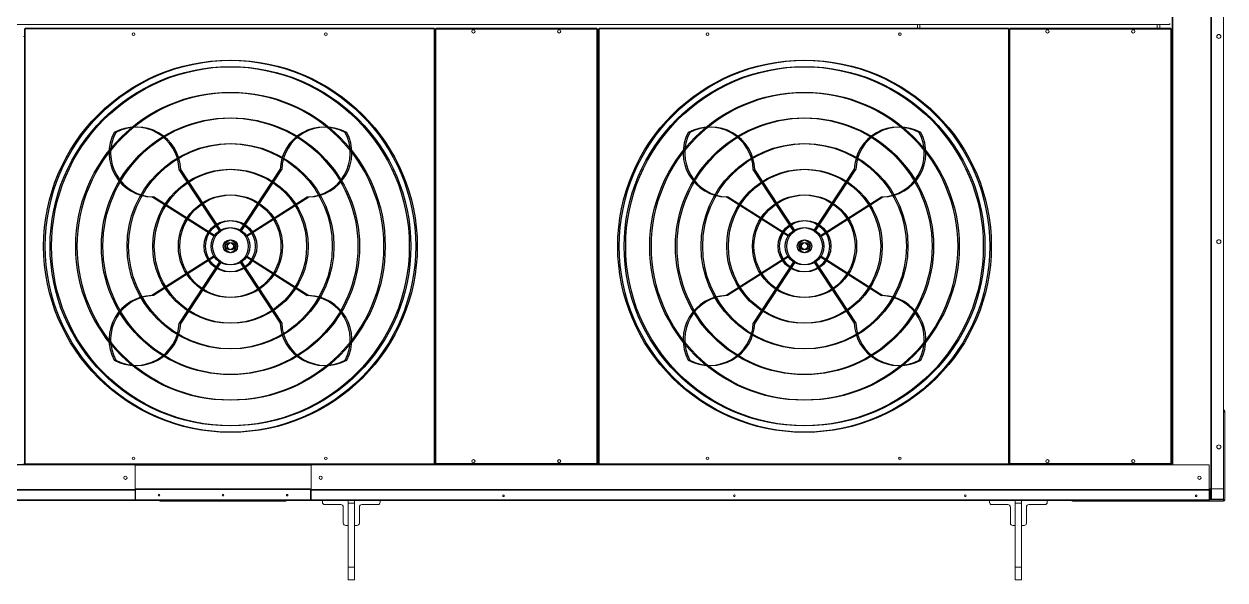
# Model space of a CAD drawing. Header units: inches. Extents: x 1457 to 2093, y 539 to 940.
# Drawn here: x 1884.1 to 1977.7, y 766.1 to 809.5 of the extents above; entities that cross this region are included whole.
import ezdxf

# ---------------------------------------------------------------- set-up
doc = ezdxf.new("R2010")
doc.units = ezdxf.units.IN
doc.header["$MEASUREMENT"] = 0
doc.layers.get('0').update_dxf_attribs({"color": 1})

msp = doc.modelspace()

# ---------------------------------------------------------------- linework, layer by layer
at = {"linetype": 'Continuous', "lineweight": 15}
for p, q in [((1976.62380307, 859.76049186), (1976.62380307, 773.23509482)), ((1976.67260379, 859.76049186), (1976.67260379, 773.23509482)), ((1976.67360346, 773.23509482), (1976.67360346, 859.76049186)), ((1977.62480442, 773.23509482), (1977.62480442, 859.76049186)), ((1973.61010306, 857.90489132), (1973.61010306, 775.09069536)), ((1973.65890378, 857.90489132), (1973.65890378, 775.09069536)), ((1973.60910339, 824.98109304), (1973.60910339, 808.01449363)), ((1845.48410414, 809.43529354), (1973.42160689, 809.43529354)), ((1884.14135474, 775.18829209), (1884.14135474, 809.09269355)), ((1884.14135474, 809.09269355), (1884.18915579, 809.09269355)), ((1884.19015546, 809.09269355), (1884.18915462, 809.09269355)), ((1884.18915579, 775.18829209), (1884.18915579, 809.09269355)), ((1916.09255481, 809.14249335), (1884.19015546, 809.14249335)), ((1884.19015546, 809.14249335), (1884.19015546, 809.09469347)), ((1916.09255481, 809.09469347), (1884.19015546, 809.09469347)), ((1884.19015546, 809.09469347), (1884.19015546, 809.09369322)), ((1884.19015546, 809.09369322), (1916.09255481, 809.09369322)), ((1884.19015546, 809.09369322), (1884.19015546, 809.09269355)), ((1884.19015546, 793.22254328), (1884.19015546, 809.09269355)), ((1916.09255481, 809.14249335), (1916.09255481, 809.09469347)), ((1916.09255481, 809.09369322), (1916.09255481, 809.09469347)), ((1916.09255481, 809.09369322), (1916.09255481, 809.09269355)), ((1916.09255481, 775.18829209), (1916.09255481, 809.09269355)), ((1916.09355566, 809.09269355), (1916.09255481, 809.09269355)), ((1916.09355566, 809.09269355), (1916.14135553, 809.09269355)), ((1916.09355566, 775.18829209), (1916.09355566, 809.09269355)), ((1916.14135553, 775.18829209), (1916.14135553, 809.09269355)), ((1916.14135553, 809.07699336), (1916.2048556, 809.07699336)), ((1916.2048556, 809.07699336), (1916.2048556, 809.14049342)), ((1916.2048556, 809.14049342), (1928.76535412, 809.14049342)), ((1916.2048556, 809.07699336), (1928.76535412, 809.07699336)), ((1916.2048556, 775.20199178), (1916.2048556, 809.07699336)), ((1928.76535412, 809.14049342), (1928.76535412, 809.07699336)), ((1928.76535412, 775.20199178), (1928.76535412, 809.07699336)), ((1928.76535412, 809.07699336), (1928.82885419, 809.07699336)), ((1928.82885419, 775.20199178), (1928.82885419, 809.07699336)), ((1928.89135459, 775.18829209), (1928.89135459, 809.09269355)), ((1928.89135459, 809.09269355), (1928.93915564, 809.09269355)), ((1928.93915564, 775.18829209), (1928.93915564, 809.09269355)), ((1928.9401553, 809.09269355), (1928.93915564, 809.09269355)), ((1928.9401553, 809.14249335), (1928.9401553, 809.09469347)), ((1960.84255349, 809.14249335), (1928.9401553, 809.14249335)), ((1960.84255349, 809.09469347), (1928.9401553, 809.09469347)), ((1928.9401553, 809.09469347), (1928.9401553, 809.09369322)), ((1928.9401553, 809.09369322), (1960.84255349, 809.09369322)), ((1928.9401553, 809.09369322), (1928.9401553, 809.09269355)), ((1928.9401553, 793.22254328), (1928.9401553, 809.09269355)), ((1953.75080693, 809.14249335), (1953.75080693, 809.43529354)), ((1953.93630409, 809.43529354), (1953.93630409, 809.14249335)), ((1960.84255349, 809.14249335), (1960.84255349, 809.09469347)), ((1960.84255349, 809.09369322), (1960.84255349, 809.09469347)), ((1960.84255349, 809.09369322), (1960.84255349, 809.09269355)), ((1960.84255349, 775.18829209), (1960.84255349, 809.09269355)), ((1960.84355315, 809.09269355), (1960.84255349, 809.09269355)), ((1960.84355315, 775.18829209), (1960.84355315, 809.09269355)), ((1960.84355315, 809.09269355), (1960.8913542, 809.09269355)), ((1960.8913542, 775.18829209), (1960.8913542, 809.09269355)), ((1960.8913542, 809.07699336), (1960.95485427, 809.07699336)), ((1960.95485427, 809.14049342), (1973.51535514, 809.14049342)), ((1960.95485427, 809.07699336), (1960.95485427, 809.14049342)), ((1960.95485427, 775.20199178), (1960.95485427, 809.07699336)), ((1960.95485427, 809.07699336), (1973.51535514, 809.07699336)), ((1972.43733239, 809.43529354), (1972.43733239, 809.14049342)), ((1972.65790713, 809.43529354), (1972.65790713, 809.14049342)), ((1973.42160689, 809.43529354), (1973.42160689, 809.4987936)), ((1973.51535514, 809.14049342), (1973.51535514, 809.07699336)), ((1973.51535514, 775.20199178), (1973.51535514, 809.07699336)), ((1973.51535514, 809.07699336), (1973.57885521, 809.07699336)), ((1973.57885521, 775.20199178), (1973.57885521, 809.07699336)), ((1884.07885552, 808.49779343), (1884.14135474, 808.49779343)), ((1928.82885419, 808.49779343), (1928.89135459, 808.49779343)), ((1973.57985488, 808.01449363), (1973.57885521, 808.01449363)), ((1973.57985488, 776.26449385), (1973.57985488, 808.01449363)), ((1973.61010306, 808.01449363), (1973.57985488, 808.01449363)), ((1884.19015546, 775.18829209), (1884.19015546, 791.02953821)), ((1928.9401553, 775.18829209), (1928.9401553, 791.02953821)), ((1977.62480442, 779.2875945), (1977.72940353, 779.2875945)), ((1977.62480442, 779.20569443), (1977.72940353, 779.20569443)), ((1977.72940353, 779.2875945), (1977.72940353, 779.20569443)), ((1977.72940353, 772.37379362), (1977.72940353, 779.20569443)), ((1973.57885521, 776.26449385), (1973.57985488, 776.26449385)), ((1973.57985488, 776.26449385), (1973.61010306, 776.26449385)), ((1973.60910339, 776.26449385), (1973.60910339, 775.09069536)), ((1884.14135474, 775.18829209), (1884.18915579, 775.18829209)), ((1884.18915579, 775.18829209), (1884.19015546, 775.18829209)), ((1884.19015546, 775.18729243), (1884.19015546, 775.18829209)), ((1884.19015546, 775.18729243), (1884.19015546, 775.18629276)), ((1916.09255481, 775.18729243), (1884.19015546, 775.18729243)), ((1884.19015546, 775.13849171), (1884.19015546, 775.18629276)), ((1916.09255481, 775.18629276), (1884.19015546, 775.18629276)), ((1916.09255481, 775.18829209), (1916.09355566, 775.18829209)), ((1916.09255481, 775.18729243), (1916.09255481, 775.18829209)), ((1916.09255481, 775.18629276), (1916.09255481, 775.18729243)), ((1916.09255481, 775.13849171), (1916.09255481, 775.18629276)), ((1916.09355566, 775.18829209), (1916.14135553, 775.18829209)), ((1916.14135553, 775.20199178), (1916.2048556, 775.20199178)), ((1916.2048556, 775.20199178), (1928.76535412, 775.20199178)), ((1916.2048556, 775.13849171), (1916.2048556, 775.20199178)), ((1928.76535412, 775.20199178), (1928.82885419, 775.20199178)), ((1928.76535412, 775.20199178), (1928.76535412, 775.13849171)), ((1928.89135459, 775.18829209), (1928.93915564, 775.18829209)), ((1928.93915564, 775.18829209), (1928.9401553, 775.18829209)), ((1928.9401553, 775.18729243), (1928.9401553, 775.18829209)), ((1928.9401553, 775.18729243), (1928.9401553, 775.18629276)), ((1960.84255349, 775.18729243), (1928.9401553, 775.18729243)), ((1928.9401553, 775.13849171), (1928.9401553, 775.18629276)), ((1960.84255349, 775.18629276), (1928.9401553, 775.18629276)), ((1960.84255349, 775.18829209), (1960.84355315, 775.18829209)), ((1960.84255349, 775.18729243), (1960.84255349, 775.18829209)), ((1960.84255349, 775.18629276), (1960.84255349, 775.18729243)), ((1960.84255349, 775.13849171), (1960.84255349, 775.18629276)), ((1960.84355315, 775.18829209), (1960.8913542, 775.18829209)), ((1960.8913542, 775.20199178), (1960.95485427, 775.20199178)), ((1960.95485427, 775.20199178), (1973.51535514, 775.20199178)), ((1960.95485427, 775.13849171), (1960.95485427, 775.20199178)), ((1973.51535514, 775.20199178), (1973.57885521, 775.20199178)), ((1973.51535514, 775.20199178), (1973.51535514, 775.13849171)), ((1892.76450537, 775.08969099), (1822.76450313, 775.08969099)), ((1889.63950542, 775.13849171), (1825.88950426, 775.13849171)), ((1884.19015546, 775.13949138), (1884.01535545, 775.13949138)), ((1909.61010501, 775.13849171), (1889.63950542, 775.13849171)), ((1889.63950542, 775.09069536), (1889.63950542, 775.13849171)), ((1889.63950542, 775.12479203), (1889.87480531, 775.12479203)), ((1892.76450537, 775.09069536), (1889.63950542, 775.09069536)), ((1909.37500516, 775.12479203), (1889.87480531, 775.12479203)), ((1889.87480531, 775.12379236), (1889.87480531, 775.12479203)), ((1909.37500516, 775.12379236), (1889.87480531, 775.12379236)), ((1889.87480531, 775.09069536), (1889.87480531, 775.12379236)), ((1892.76450537, 775.08969099), (1892.76450537, 775.09069536)), ((1892.76450537, 773.18729377), (1892.76450537, 775.08969099)), ((1906.48510505, 775.07499164), (1892.76450537, 775.07499164)), ((1906.48510505, 775.09069536), (1909.61010501, 775.09069536)), ((1906.48510505, 775.08969099), (1906.48510505, 775.09069536)), ((1906.48510505, 773.18729377), (1906.48510505, 775.08969099)), ((1906.48510505, 775.08969099), (1976.48510729, 775.08969099)), ((1909.37500516, 775.12479203), (1909.37500516, 775.12379236)), ((1909.61010501, 775.12479203), (1909.37500516, 775.12479203)), ((1909.37500516, 775.12379236), (1909.37500516, 775.09069536)), ((1909.61010501, 775.09069536), (1909.61010501, 775.13849171)), ((1909.61010501, 775.13849171), (1973.36010616, 775.13849171)), ((1916.09255481, 775.13949138), (1916.2048556, 775.13949138)), ((1928.76535412, 775.13949138), (1928.9401553, 775.13949138)), ((1960.84255349, 775.13949138), (1960.95485427, 775.13949138)), ((1973.51535514, 775.13849171), (1973.36010616, 775.13849171)), ((1973.36010616, 775.13849171), (1973.36010616, 775.09069536)), ((1973.36010616, 775.09069536), (1976.48510729, 775.09069536)), ((1976.48510729, 775.09069536), (1976.48510729, 775.08969099)), ((1976.48510729, 773.18729377), (1976.48510729, 775.08969099)), ((1892.76450537, 773.18729377), (1822.76450313, 773.18729377)), ((1892.76450537, 773.13849305), (1822.76450313, 773.13849305)), ((1822.76450313, 773.13749339), (1892.76450537, 773.13749339)), ((1822.76450313, 772.37379362), (1892.76450537, 772.37379362)), ((1906.48510505, 773.23509482), (1892.76450537, 773.23509482)), ((1892.76450537, 773.13849305), (1892.76450537, 773.18729377)), ((1906.48510505, 773.1862941), (1892.76450537, 773.1862941)), ((1892.81230524, 773.18529443), (1892.76450537, 773.18529443)), ((1892.76450537, 773.13749339), (1892.76450537, 773.13849305)), ((1892.76450537, 772.37379362), (1892.76450537, 773.13749339)), ((1892.81230524, 773.10959184), (1892.76450537, 773.10959184)), ((1892.76450537, 772.37379362), (1892.76450537, 772.3249929)), ((1892.81230524, 772.37279395), (1892.76450537, 772.37279395)), ((1892.81230524, 773.18529443), (1892.81230524, 773.1862941)), ((1892.81230524, 773.18529443), (1906.43750523, 773.18529443)), ((1892.81230524, 773.18529443), (1892.81230524, 772.37379362)), ((1892.81230524, 772.37379362), (1906.43750523, 772.37379362)), ((1892.81230524, 772.3249929), (1892.81230524, 772.37379362)), ((1906.43750523, 773.1862941), (1906.43750523, 773.18529443)), ((1906.43750523, 772.37379362), (1906.43750523, 773.18529443)), ((1906.43750523, 773.18529443), (1906.48510505, 773.18529443)), ((1906.43750523, 773.10959184), (1906.48510505, 773.10959184)), ((1906.43750523, 772.37379362), (1906.43750523, 772.3249929)), ((1906.43750523, 772.37279395), (1906.48510505, 772.37279395)), ((1906.48510505, 773.18729377), (1976.48510729, 773.18729377)), ((1906.48510505, 773.13849305), (1906.48510505, 773.18729377)), ((1906.48510505, 773.13849305), (1976.48510729, 773.13849305)), ((1906.48510505, 773.13749339), (1906.48510505, 773.13849305)), ((1976.48510729, 773.13749339), (1906.48510505, 773.13749339)), ((1906.48510505, 772.37379362), (1906.48510505, 773.13749339)), ((1976.48510729, 772.37379362), (1906.48510505, 772.37379362)), ((1906.48510505, 772.37379362), (1906.48510505, 772.3249929)), ((1976.62380307, 773.23509482), (1976.48510729, 773.23509482)), ((1976.48510729, 773.23409515), (1976.62380307, 773.23409515)), ((1976.48510729, 773.18729377), (1976.48510729, 773.13849305)), ((1976.48510729, 773.1862941), (1976.62380307, 773.1862941)), ((1976.48510729, 773.18529443), (1976.54910484, 773.18529443)), ((1976.48510729, 773.13849305), (1976.48510729, 773.13749339)), ((1976.48510729, 773.13749339), (1976.48510729, 772.37379362)), ((1976.48510729, 773.10959184), (1976.54910484, 773.10959184)), ((1976.48510729, 772.3249929), (1976.48510729, 772.37379362)), ((1976.48510729, 772.37279395), (1976.54910484, 772.37279395)), ((1976.54910484, 773.10959184), (1976.54910484, 773.18529443)), ((1976.54910484, 772.37279395), (1976.54910484, 773.10959184)), ((1976.54910484, 772.37279395), (1976.55010451, 772.37279395)), ((1976.55010451, 772.37279395), (1976.55010451, 773.10959184)), ((1976.55010451, 773.10959184), (1976.62480743, 773.10959184)), ((1976.62480743, 772.37279395), (1976.55010451, 772.37279395)), ((1976.56130737, 773.23509482), (1976.56130737, 773.23409515)), ((1976.56230704, 773.23509482), (1976.56230704, 773.23409515)), ((1976.62380307, 773.23509482), (1976.67260379, 773.23509482)), ((1976.62380307, 773.23409515), (1976.62380307, 773.1862941)), ((1976.62480743, 773.1862941), (1976.62380307, 773.1862941)), ((1976.62480743, 773.18630349), (1976.62480743, 773.1862941)), ((1976.62480743, 773.1862941), (1976.62480743, 772.43629402)), ((1976.6883075, 772.43629402), (1976.62480743, 772.43629402)), ((1976.62480743, 772.37279395), (1976.62480743, 772.43629402)), ((1976.62480743, 772.37279395), (1976.6883075, 772.37279395)), ((1976.67260379, 773.23509482), (1976.67360346, 773.23509482)), ((1976.67360346, 773.23509482), (1977.62480442, 773.23509482)), ((1976.6883075, 773.23509482), (1976.6883075, 772.43629402)), ((1977.62480442, 772.43629402), (1976.6883075, 772.43629402)), ((1976.6883075, 772.43529435), (1976.6883075, 772.37279395)), ((1976.6883075, 772.43529435), (1977.62480442, 772.43529435)), ((1976.6883075, 772.37279395), (1977.62480442, 772.37279395)), ((1977.62380475, 772.37279395), (1977.62380475, 772.26819484)), ((1977.62480442, 773.23509482), (1977.62480442, 772.43629402)), ((1977.62480442, 772.43529435), (1977.62480442, 772.43629402)), ((1977.62480442, 772.37279395), (1977.62480442, 772.43529435)), ((1977.72940353, 772.37379362), (1977.62480442, 772.37379362)), ((1892.76450537, 772.3249929), (1822.76450313, 772.3249929)), ((1906.43750523, 772.3249929), (1892.81230524, 772.3249929)), ((1894.72940534, 772.26819953), (1894.72994301, 772.3249929)), ((1894.7304053, 772.3249929), (1894.7304053, 772.26819484)), ((1894.7304053, 772.26819484), (1904.51920512, 772.26819484)), ((1904.51920512, 772.26819484), (1904.51920512, 772.3249929)), ((1904.52020509, 772.26819953), (1904.51966741, 772.3249929)), ((1906.48510505, 772.3249929), (1976.48510729, 772.3249929)), ((1907.37480528, 772.18529276), (1907.37480528, 772.3249929)), ((1908.81230505, 771.99779156), (1907.5623053, 771.99779156)), ((1908.99980507, 770.5602918), (1908.99980507, 771.81029506)), ((1909.37480511, 772.3249929), (1909.37480511, 770.3727953)), ((1909.37480511, 772.12279236), (1909.87480478, 772.12279236)), ((1909.37480511, 767.12279337), (1909.37480511, 772.12279236)), ((1909.87480478, 772.3249929), (1909.87480478, 770.3727953)), ((1909.87480478, 767.12279337), (1909.87480478, 772.12279236)), ((1910.24980482, 770.5602918), (1910.24980482, 771.81029506)), ((1910.43730484, 771.99779156), (1911.68730576, 771.99779156)), ((1911.87480578, 772.18529276), (1911.87480578, 772.3249929)), ((1959.37480553, 772.18529276), (1959.37480553, 772.3249929)), ((1960.8123053, 771.99779156), (1959.56230673, 771.99779156)), ((1960.9998065, 770.5602918), (1960.9998065, 771.81029506)), ((1961.37480419, 772.3249929), (1961.37480419, 770.3727953)), ((1961.37480419, 772.12279236), (1961.87480737, 772.12279236)), ((1961.37480419, 767.12279337), (1961.37480419, 772.12279236)), ((1961.87480737, 772.3249929), (1961.87480737, 770.3727953)), ((1961.87480737, 767.12279337), (1961.87480737, 772.12279236)), ((1962.24980507, 770.5602918), (1962.24980507, 771.81029506)), ((1962.43730626, 771.99779156), (1963.68730484, 771.99779156)), ((1963.87480603, 772.18529276), (1963.87480603, 772.3249929)), ((1965.83500568, 772.3249929), (1965.83500568, 772.26819484)), ((1965.9169034, 772.26819484), (1965.83500568, 772.26819484)), ((1965.9169034, 772.3249929), (1965.9169034, 772.26819484)), ((1965.9169034, 772.26819484), (1977.62380475, 772.26819484)), ((1909.37480511, 770.3727953), (1909.18730509, 770.3727953)), ((1909.87480478, 770.3727953), (1910.0623048, 770.3727953)), ((1961.37480419, 770.3727953), (1961.187303, 770.3727953)), ((1961.87480737, 770.3727953), (1962.06230387, 770.3727953)), ((1909.87480478, 767.12279337), (1909.37480511, 767.12279337)), ((1909.37480511, 767.12279337), (1909.37480511, 766.1227917)), ((1909.87480478, 767.12279337), (1909.87480478, 766.1227917)), ((1961.87480737, 767.12279337), (1961.37480419, 767.12279337)), ((1961.37480419, 767.12279337), (1961.37480419, 766.1227917)), ((1961.87480737, 767.12279337), (1961.87480737, 766.1227917)), ((1909.87480478, 766.1227917), (1909.37480511, 766.1227917)), ((1961.87480737, 766.1227917), (1961.37480419, 766.1227917))]:
    msp.add_line(p, q, dxfattribs=at)
for p, q in [((1899.34484367, 793.35248973), (1896.20691172, 798.13593968)), ((1899.34484367, 793.35248973), (1896.20691172, 798.13593968)), ((1899.34484367, 793.35248973), (1896.20691172, 798.13593968)), ((1899.34484367, 793.35248973), (1896.20691172, 798.13593968)), ((1899.46784526, 793.35248973), (1896.32991331, 798.13593968)), ((1899.46784526, 793.35248973), (1896.32991331, 798.13593968)), ((1899.46784526, 793.35248973), (1896.32991331, 798.13593968)), ((1899.46784526, 793.35248973), (1896.32991331, 798.13593968)), ((1900.93694449, 793.35248973), (1904.07487644, 798.13593968)), ((1900.93694449, 793.35248973), (1904.07487644, 798.13593968)), ((1901.05994608, 793.35248973), (1904.19787803, 798.13593968)), ((1901.05994608, 793.35248973), (1904.19787803, 798.13593968)), ((1944.09484293, 793.35248973), (1940.95691097, 798.13593968)), ((1944.09484293, 793.35248973), (1940.95691097, 798.13593968)), ((1944.09484293, 793.35248973), (1940.95691097, 798.13593968)), ((1944.09484293, 793.35248973), (1940.95691097, 798.13593968)), ((1944.21784452, 793.35248973), (1941.07991256, 798.13593968)), ((1944.21784452, 793.35248973), (1941.07991256, 798.13593968)), ((1944.21784452, 793.35248973), (1941.07991256, 798.13593968)), ((1944.21784452, 793.35248973), (1941.07991256, 798.13593968)), ((1945.68694375, 793.35248973), (1948.8248757, 798.13593968)), ((1945.68694375, 793.35248973), (1948.8248757, 798.13593968)), ((1945.80994534, 793.35248973), (1948.94787729, 798.13593968)), ((1945.80994534, 793.35248973), (1948.94787729, 798.13593968)), ((1898.91580253, 792.91708069), (1894.08664361, 795.98420222)), ((1898.91580253, 792.91708069), (1894.08664361, 795.98420222)), ((1898.91580253, 792.91708069), (1894.08664361, 795.98420222)), ((1898.91580253, 792.91708069), (1894.08664361, 795.98420222)), ((1899.03880412, 792.91708069), (1894.20964519, 795.98420222)), ((1899.03880412, 792.91708069), (1894.20964519, 795.98420222)), ((1899.03880412, 792.91708069), (1894.20964519, 795.98420222)), ((1899.03880412, 792.91708069), (1894.20964519, 795.98420222)), ((1901.36598563, 792.91708069), (1906.19514456, 795.98420222)), ((1901.36598563, 792.91708069), (1906.19514456, 795.98420222)), ((1901.48898722, 792.91708069), (1906.31814614, 795.98420222)), ((1901.48898722, 792.91708069), (1906.31814614, 795.98420222)), ((1943.66580178, 792.91708069), (1938.83664286, 795.98420222)), ((1943.66580178, 792.91708069), (1938.83664286, 795.98420222)), ((1943.66580178, 792.91708069), (1938.83664286, 795.98420222)), ((1943.66580178, 792.91708069), (1938.83664286, 795.98420222)), ((1943.78880337, 792.91708069), (1938.95964445, 795.98420222)), ((1943.78880337, 792.91708069), (1938.95964445, 795.98420222)), ((1943.78880337, 792.91708069), (1938.95964445, 795.98420222)), ((1943.78880337, 792.91708069), (1938.95964445, 795.98420222)), ((1946.11598489, 792.91708069), (1950.94514381, 795.98420222)), ((1946.11598489, 792.91708069), (1950.94514381, 795.98420222)), ((1946.23898648, 792.91708069), (1951.0681454, 795.98420222)), ((1946.23898648, 792.91708069), (1951.0681454, 795.98420222)), ((1898.91580253, 791.36190708), (1894.08664361, 788.29478555)), ((1898.91580253, 791.36190708), (1894.08664361, 788.29478555)), ((1898.91580253, 791.36190708), (1894.08664361, 788.29478555)), ((1898.91580253, 791.36190708), (1894.08664361, 788.29478555)), ((1899.03880412, 791.36190708), (1894.20964519, 788.29478555)), ((1899.03880412, 791.36190708), (1894.20964519, 788.29478555)), ((1899.03880412, 791.36190708), (1894.20964519, 788.29478555)), ((1899.03880412, 791.36190708), (1894.20964519, 788.29478555)), ((1901.36598563, 791.36190708), (1906.19514456, 788.29478555)), ((1901.36598563, 791.36190708), (1906.19514456, 788.29478555)), ((1901.48898722, 791.36190708), (1906.31814614, 788.29478555)), ((1901.48898722, 791.36190708), (1906.31814614, 788.29478555)), ((1943.66580178, 791.36190708), (1938.83664286, 788.29478555)), ((1943.66580178, 791.36190708), (1938.83664286, 788.29478555)), ((1943.66580178, 791.36190708), (1938.83664286, 788.29478555)), ((1943.66580178, 791.36190708), (1938.83664286, 788.29478555)), ((1943.78880337, 791.36190708), (1938.95964445, 788.29478555)), ((1943.78880337, 791.36190708), (1938.95964445, 788.29478555)), ((1943.78880337, 791.36190708), (1938.95964445, 788.29478555)), ((1943.78880337, 791.36190708), (1938.95964445, 788.29478555)), ((1946.11598489, 791.36190708), (1950.94514381, 788.29478555)), ((1946.11598489, 791.36190708), (1950.94514381, 788.29478555)), ((1946.23898648, 791.36190708), (1951.0681454, 788.29478555)), ((1946.23898648, 791.36190708), (1951.0681454, 788.29478555)), ((1899.34484367, 790.92649804), (1896.20691172, 786.14304809)), ((1899.34484367, 790.92649804), (1896.20691172, 786.14304809)), ((1899.34484367, 790.92649804), (1896.20691172, 786.14304809)), ((1899.34484367, 790.92649804), (1896.20691172, 786.14304809)), ((1899.46784526, 790.92649804), (1896.32991331, 786.14304809)), ((1899.46784526, 790.92649804), (1896.32991331, 786.14304809)), ((1899.46784526, 790.92649804), (1896.32991331, 786.14304809)), ((1899.46784526, 790.92649804), (1896.32991331, 786.14304809)), ((1900.93694449, 790.92649804), (1904.07487644, 786.14304809)), ((1900.93694449, 790.92649804), (1904.07487644, 786.14304809)), ((1901.05994608, 790.92649804), (1904.19787803, 786.14304809)), ((1901.05994608, 790.92649804), (1904.19787803, 786.14304809)), ((1944.09484293, 790.92649804), (1940.95691097, 786.14304809)), ((1944.09484293, 790.92649804), (1940.95691097, 786.14304809)), ((1944.09484293, 790.92649804), (1940.95691097, 786.14304809)), ((1944.09484293, 790.92649804), (1940.95691097, 786.14304809)), ((1944.21784452, 790.92649804), (1941.07991256, 786.14304809)), ((1944.21784452, 790.92649804), (1941.07991256, 786.14304809)), ((1944.21784452, 790.92649804), (1941.07991256, 786.14304809)), ((1944.21784452, 790.92649804), (1941.07991256, 786.14304809)), ((1945.68694375, 790.92649804), (1948.8248757, 786.14304809)), ((1945.68694375, 790.92649804), (1948.8248757, 786.14304809)), ((1945.80994534, 790.92649804), (1948.94787729, 786.14304809)), ((1945.80994534, 790.92649804), (1948.94787729, 786.14304809))]:
    msp.add_line(p, q)
for centre, radius in [((1919.14135521, 808.89049334), 0.125), ((1925.82885521, 808.89049334), 0.125), ((1963.89135521, 808.89049334), 0.125), ((1970.57885521, 808.89049334), 0.125), ((1892.64135521, 808.67274432), 0.0995), ((1907.64135521, 808.67274432), 0.0995), ((1937.39135521, 808.67274432), 0.0995), ((1952.39135521, 808.67274432), 0.0995), ((1977.24980521, 808.49779334), 0.15625), ((1977.24980521, 792.49779334), 0.15625), ((1977.24980521, 776.49779334), 0.15625), ((1892.64135521, 775.60824236), 0.0995), ((1907.64135521, 775.60824236), 0.0995), ((1919.14135521, 775.38849334), 0.125), ((1925.82885521, 775.38849334), 0.125), ((1937.39135521, 775.60824236), 0.0995), ((1952.39135521, 775.60824236), 0.0995), ((1963.89135521, 775.38849334), 0.125), ((1970.57885521, 775.38849334), 0.125), ((1892.01450521, 774.09159662), 0.125), ((1907.23510521, 774.09159662), 0.125), ((1975.73510521, 774.09159662), 0.125), ((1894.62490521, 772.73409334), 0.0625), ((1899.62490521, 772.73409334), 0.0625), ((1904.62490521, 772.73409334), 0.0625), ((1921.48510521, 772.68629334), 0.0625), ((1939.48510521, 772.68629334), 0.0625), ((1957.48510521, 772.68629334), 0.0625), ((1975.48510521, 772.68629334), 0.0625)]:
    msp.add_circle(centre, radius, dxfattribs=at)
for centre, radius in [((1900.14136452, 792.14049385), 14.5), ((1900.14136452, 792.14049385), 14.5), ((1900.26436611, 792.14049385), 14.5), ((1900.26436611, 792.14049385), 14.5), ((1900.14136452, 792.14049385), 14), ((1900.14136452, 792.14049385), 14), ((1900.26436611, 792.14049385), 14), ((1900.26436611, 792.14049385), 14), ((1944.89136378, 792.14049385), 14.5), ((1944.89136378, 792.14049385), 14.5), ((1945.01436537, 792.14049385), 14.5), ((1945.01436537, 792.14049385), 14.5), ((1944.89136378, 792.14049385), 14), ((1944.89136378, 792.14049385), 14), ((1945.01436537, 792.14049385), 14), ((1945.01436537, 792.14049385), 14), ((1900.14136452, 792.13949389), 12), ((1900.14136452, 792.13949389), 12), ((1900.26436611, 792.13949389), 12), ((1900.26436611, 792.13949389), 12), ((1944.89136378, 792.13949389), 12), ((1944.89136378, 792.13949389), 12), ((1945.01436537, 792.13949389), 12), ((1945.01436537, 792.13949389), 12), ((1900.14089408, 792.13999385), 10), ((1900.14089408, 792.13999385), 10), ((1900.26389567, 792.13999385), 10), ((1900.26389567, 792.13999385), 10), ((1944.89089334, 792.13999385), 10), ((1944.89089334, 792.13999385), 10), ((1945.01389493, 792.13999385), 10), ((1945.01389493, 792.13999385), 10), ((1900.14136452, 792.14049385), 8), ((1900.14136452, 792.14049385), 8), ((1900.26436611, 792.14049385), 8), ((1900.26436611, 792.14049385), 8), ((1944.89136378, 792.14049385), 8), ((1944.89136378, 792.14049385), 8), ((1945.01436537, 792.14049385), 8), ((1945.01436537, 792.14049385), 8), ((1900.14136452, 792.13949389), 6), ((1900.14136452, 792.13949389), 6), ((1900.26436611, 792.13949389), 6), ((1900.26436611, 792.13949389), 6), ((1944.89136378, 792.13949389), 6), ((1944.89136378, 792.13949389), 6), ((1945.01436537, 792.13949389), 6), ((1945.01436537, 792.13949389), 6), ((1900.14136452, 792.13949389), 4), ((1900.14136452, 792.13949389), 4), ((1900.14136452, 792.13949389), 4), ((1900.14136452, 792.13949389), 4), ((1900.26436611, 792.13949389), 4), ((1900.26436611, 792.13949389), 4), ((1900.26436611, 792.13949389), 4), ((1900.26436611, 792.13949389), 4), ((1944.89136378, 792.13949389), 4), ((1944.89136378, 792.13949389), 4), ((1944.89136378, 792.13949389), 4), ((1944.89136378, 792.13949389), 4), ((1945.01436537, 792.13949389), 4), ((1945.01436537, 792.13949389), 4), ((1945.01436537, 792.13949389), 4), ((1945.01436537, 792.13949389), 4), ((1900.14089408, 792.13999385), 2), ((1900.14089408, 792.13999385), 2), ((1900.14089408, 792.13899392), 2), ((1900.14089408, 792.13899392), 2), ((1900.14136452, 792.13949389), 2), ((1900.14136452, 792.13949389), 2), ((1900.14136452, 792.13949389), 2), ((1900.14136452, 792.13949389), 2), ((1900.26389567, 792.13999385), 2), ((1900.26389567, 792.13999385), 2), ((1900.26389567, 792.13899392), 2), ((1900.26389567, 792.13899392), 2), ((1900.26436611, 792.13949389), 2), ((1900.26436611, 792.13949389), 2), ((1900.26436611, 792.13949389), 2), ((1900.26436611, 792.13949389), 2), ((1944.89089334, 792.13999385), 2), ((1944.89089334, 792.13999385), 2), ((1944.89089334, 792.13899392), 2), ((1944.89089334, 792.13899392), 2), ((1944.89136378, 792.13949389), 2), ((1944.89136378, 792.13949389), 2), ((1944.89136378, 792.13949389), 2), ((1944.89136378, 792.13949389), 2), ((1945.01389493, 792.13999385), 2), ((1945.01389493, 792.13999385), 2), ((1945.01389493, 792.13899392), 2), ((1945.01389493, 792.13899392), 2), ((1945.01436537, 792.13949389), 2), ((1945.01436537, 792.13949389), 2), ((1945.01436537, 792.13949389), 2), ((1945.01436537, 792.13949389), 2), ((1900.14089408, 792.13999385), 1.45129885), ((1900.14089408, 792.13999385), 1.45129885), ((1900.14089408, 792.13999385), 1.45129885), ((1900.14089408, 792.13999385), 1.45129885), ((1900.14089408, 792.13899392), 1.45129885), ((1900.14089408, 792.13899392), 1.45129885), ((1900.14089408, 792.13899392), 1.45129885), ((1900.14089408, 792.13899392), 1.45129885), ((1900.26389567, 792.13999385), 1.45129885), ((1900.26389567, 792.13999385), 1.45129885), ((1900.26389567, 792.13999385), 1.45129885), ((1900.26389567, 792.13999385), 1.45129885), ((1900.26389567, 792.13899392), 1.45129885), ((1900.26389567, 792.13899392), 1.45129885), ((1900.26389567, 792.13899392), 1.45129885), ((1900.26389567, 792.13899392), 1.45129885), ((1944.89089334, 792.13999385), 1.45129885), ((1944.89089334, 792.13999385), 1.45129885), ((1944.89089334, 792.13999385), 1.45129885), ((1944.89089334, 792.13999385), 1.45129885), ((1944.89089334, 792.13899392), 1.45129885), ((1944.89089334, 792.13899392), 1.45129885), ((1944.89089334, 792.13899392), 1.45129885), ((1944.89089334, 792.13899392), 1.45129885), ((1945.01389493, 792.13999385), 1.45129885), ((1945.01389493, 792.13999385), 1.45129885), ((1945.01389493, 792.13999385), 1.45129885), ((1945.01389493, 792.13999385), 1.45129885), ((1945.01389493, 792.13899392), 1.45129885), ((1945.01389493, 792.13899392), 1.45129885), ((1945.01389493, 792.13899392), 1.45129885), ((1945.01389493, 792.13899392), 1.45129885), ((1900.14136452, 792.13949389), 0.5), ((1900.14136452, 792.13949389), 0.5), ((1900.14136452, 792.13949389), 0.5), ((1900.14136452, 792.13949389), 0.5), ((1900.26436611, 792.13949389), 0.5), ((1900.26436611, 792.13949389), 0.5), ((1900.26436611, 792.13949389), 0.5), ((1900.26436611, 792.13949389), 0.5), ((1900.14089408, 792.13999385), 0.28645249), ((1900.14089408, 792.13999385), 0.28645249), ((1900.14089408, 792.13899392), 0.28645249), ((1900.14089408, 792.13899392), 0.28645249), ((1900.26389567, 792.13999385), 0.28645249), ((1900.26389567, 792.13999385), 0.28645249), ((1900.26389567, 792.13899392), 0.28645249), ((1900.26389567, 792.13899392), 0.28645249), ((1900.14136452, 792.13949389), 0), ((1900.14136452, 792.13949389), 0), ((1900.14136452, 792.13949389), 0), ((1900.14136452, 792.13949389), 0), ((1900.26436611, 792.13949389), 0), ((1900.26436611, 792.13949389), 0), ((1900.26436611, 792.13949389), 0), ((1900.26436611, 792.13949389), 0), ((1944.89136378, 792.13949389), 0.5), ((1944.89136378, 792.13949389), 0.5), ((1944.89136378, 792.13949389), 0.5), ((1944.89136378, 792.13949389), 0.5), ((1945.01436537, 792.13949389), 0.5), ((1945.01436537, 792.13949389), 0.5), ((1945.01436537, 792.13949389), 0.5), ((1945.01436537, 792.13949389), 0.5), ((1944.89089334, 792.13999385), 0.28645249), ((1944.89089334, 792.13999385), 0.28645249), ((1944.89089334, 792.13899392), 0.28645249), ((1944.89089334, 792.13899392), 0.28645249), ((1945.01389493, 792.13999385), 0.28645249), ((1945.01389493, 792.13999385), 0.28645249), ((1945.01389493, 792.13899392), 0.28645249), ((1945.01389493, 792.13899392), 0.28645249), ((1944.89136378, 792.13949389), 0), ((1944.89136378, 792.13949389), 0), ((1944.89136378, 792.13949389), 0), ((1944.89136378, 792.13949389), 0), ((1945.01436537, 792.13949389), 0), ((1945.01436537, 792.13949389), 0), ((1945.01436537, 792.13949389), 0), ((1945.01436537, 792.13949389), 0)]:
    msp.add_circle(centre, radius)
for centre, start, end in [((1892.78280783, 798.00527944), 2.1852870315, 118.6996463369), ((1892.78280783, 798.00527944), 2.1852870315, 118.6996463369), ((1892.90580942, 798.00527944), 2.1852870315, 118.6996463369), ((1892.90580942, 798.00527944), 2.1852870315, 118.6996463369), ((1907.49898033, 798.00527944), 61.3003536631, 177.8147129685), ((1907.49898033, 798.00527944), 61.3003536631, 177.8147129685), ((1907.62198192, 798.00527944), 61.3003536631, 177.8147129685), ((1907.62198192, 798.00527944), 61.3003536631, 177.8147129685), ((1937.53280709, 798.00527944), 2.1852870315, 118.6996463369), ((1937.53280709, 798.00527944), 2.1852870315, 118.6996463369), ((1937.65580868, 798.00527944), 2.1852870315, 118.6996463369), ((1937.65580868, 798.00527944), 2.1852870315, 118.6996463369), ((1952.24897958, 798.00527944), 61.3003536631, 177.8147129685), ((1952.24897958, 798.00527944), 61.3003536631, 177.8147129685), ((1952.37198117, 798.00527944), 61.3003536631, 177.8147129685), ((1952.37198117, 798.00527944), 61.3003536631, 177.8147129685), ((1894.16684569, 799.4098594), 152.1444669361, 268.6588262414), ((1894.16684569, 799.4098594), 152.1444669361, 268.6588262414), ((1894.28984728, 799.4098594), 152.1444669361, 268.6588262414), ((1894.28984728, 799.4098594), 152.1444669361, 268.6588262414), ((1906.11494247, 799.4098594), 271.3411737586, 27.8555330639), ((1906.11494247, 799.4098594), 271.3411737586, 27.8555330639), ((1906.23794406, 799.4098594), 271.3411737586, 27.8555330639), ((1906.23794406, 799.4098594), 271.3411737586, 27.8555330639), ((1938.91684495, 799.4098594), 152.1444669361, 268.6588262414), ((1938.91684495, 799.4098594), 152.1444669361, 268.6588262414), ((1939.03984653, 799.4098594), 152.1444669361, 268.6588262414), ((1939.03984653, 799.4098594), 152.1444669361, 268.6588262414), ((1950.86494173, 799.4098594), 271.3411737586, 27.8555330639), ((1950.86494173, 799.4098594), 271.3411737586, 27.8555330639), ((1950.98794332, 799.4098594), 271.3411737586, 27.8555330639), ((1950.98794332, 799.4098594), 271.3411737586, 27.8555330639), ((1894.16684569, 784.86912837), 91.3411737586, 207.8555330639), ((1894.16684569, 784.86912837), 91.3411737586, 207.8555330639), ((1894.28984728, 784.86912837), 91.3411737586, 207.8555330639), ((1894.28984728, 784.86912837), 91.3411737586, 207.8555330639), ((1906.11494247, 784.86912837), 332.1444669361, 88.6588262414), ((1906.11494247, 784.86912837), 332.1444669361, 88.6588262414), ((1906.23794406, 784.86912837), 332.1444669361, 88.6588262414), ((1906.23794406, 784.86912837), 332.1444669361, 88.6588262414), ((1938.91684495, 784.86912837), 91.3411737586, 207.8555330639), ((1938.91684495, 784.86912837), 91.3411737586, 207.8555330639), ((1939.03984653, 784.86912837), 91.3411737586, 207.8555330639), ((1939.03984653, 784.86912837), 91.3411737586, 207.8555330639), ((1950.86494173, 784.86912837), 332.1444669361, 88.6588262414), ((1950.86494173, 784.86912837), 332.1444669361, 88.6588262414), ((1950.98794332, 784.86912837), 332.1444669361, 88.6588262414), ((1950.98794332, 784.86912837), 332.1444669361, 88.6588262414), ((1892.78280783, 786.27370833), 241.3003536631, 357.8147129685), ((1892.78280783, 786.27370833), 241.3003536631, 357.8147129685), ((1892.90580942, 786.27370833), 241.3003536631, 357.8147129685), ((1892.90580942, 786.27370833), 241.3003536631, 357.8147129685), ((1907.49898033, 786.27370833), 182.1852870315, 298.6996463369), ((1907.49898033, 786.27370833), 182.1852870315, 298.6996463369), ((1907.62198192, 786.27370833), 182.1852870315, 298.6996463369), ((1907.62198192, 786.27370833), 182.1852870315, 298.6996463369), ((1937.53280709, 786.27370833), 241.3003536631, 357.8147129685), ((1937.53280709, 786.27370833), 241.3003536631, 357.8147129685), ((1937.65580868, 786.27370833), 241.3003536631, 357.8147129685), ((1937.65580868, 786.27370833), 241.3003536631, 357.8147129685), ((1952.24897958, 786.27370833), 182.1852870315, 298.6996463369), ((1952.24897958, 786.27370833), 182.1852870315, 298.6996463369), ((1952.37198117, 786.27370833), 182.1852870315, 298.6996463369), ((1952.37198117, 786.27370833), 182.1852870315, 298.6996463369)]:
    msp.add_arc(centre, 3.42659591, start, end)
for centre, radius, start, end in [((1977.62380521, 779.28759334), 0.1056, 0, 90), ((1976.54910521, 773.10959334), 0.0757, 0, 90), ((1976.54910521, 773.10959334), 0.001, 0, 90), ((1976.62380518, 773.23509334), 0.04880004, 270.0000355557, 0), ((1976.62380521, 773.23509334), 0.001, 270, 0), ((1976.68830521, 772.43629334), 0.0635, 180, 270), ((1976.68830521, 772.43629334), 0.001, 180, 270), ((1977.62380521, 772.37379334), 0.1056, 270, 0), ((1894.73040521, 772.37379334), 0.1056, 207.5240703701, 269.4574182208), ((1894.73040521, 772.37379334), 0.1056, 269.4574182208, 270), ((1904.51920521, 772.37379334), 0.1056, 270, 270.5425817792), ((1904.51920521, 772.37379334), 0.1056, 270.5425817792, 332.4759296298), ((1907.56230521, 772.18529334), 0.1875, 180, 270), ((1908.81230521, 771.81029334), 0.1875, 0, 90), ((1910.43730521, 771.81029334), 0.1875, 90, 180), ((1911.68730521, 772.18529334), 0.1875, 270, 0), ((1959.56230521, 772.18529334), 0.1875, 180, 270), ((1960.81230521, 771.81029334), 0.1875, 360, 90), ((1962.43730521, 771.81029334), 0.1875, 90, 180), ((1963.68730521, 772.18529334), 0.1875, 270, 0), ((1965.83500521, 772.37379334), 0.1056, 207.5240703704, 270), ((1909.18730521, 770.56029334), 0.1875, 180, 270), ((1910.06230521, 770.56029334), 0.1875, 270, 0), ((1961.18730521, 770.56029334), 0.1875, 180, 270), ((1962.06230521, 770.56029334), 0.1875, 270, 0)]:
    msp.add_arc(centre, radius, start, end, dxfattribs=at)

doc.saveas('drawing.dxf')
